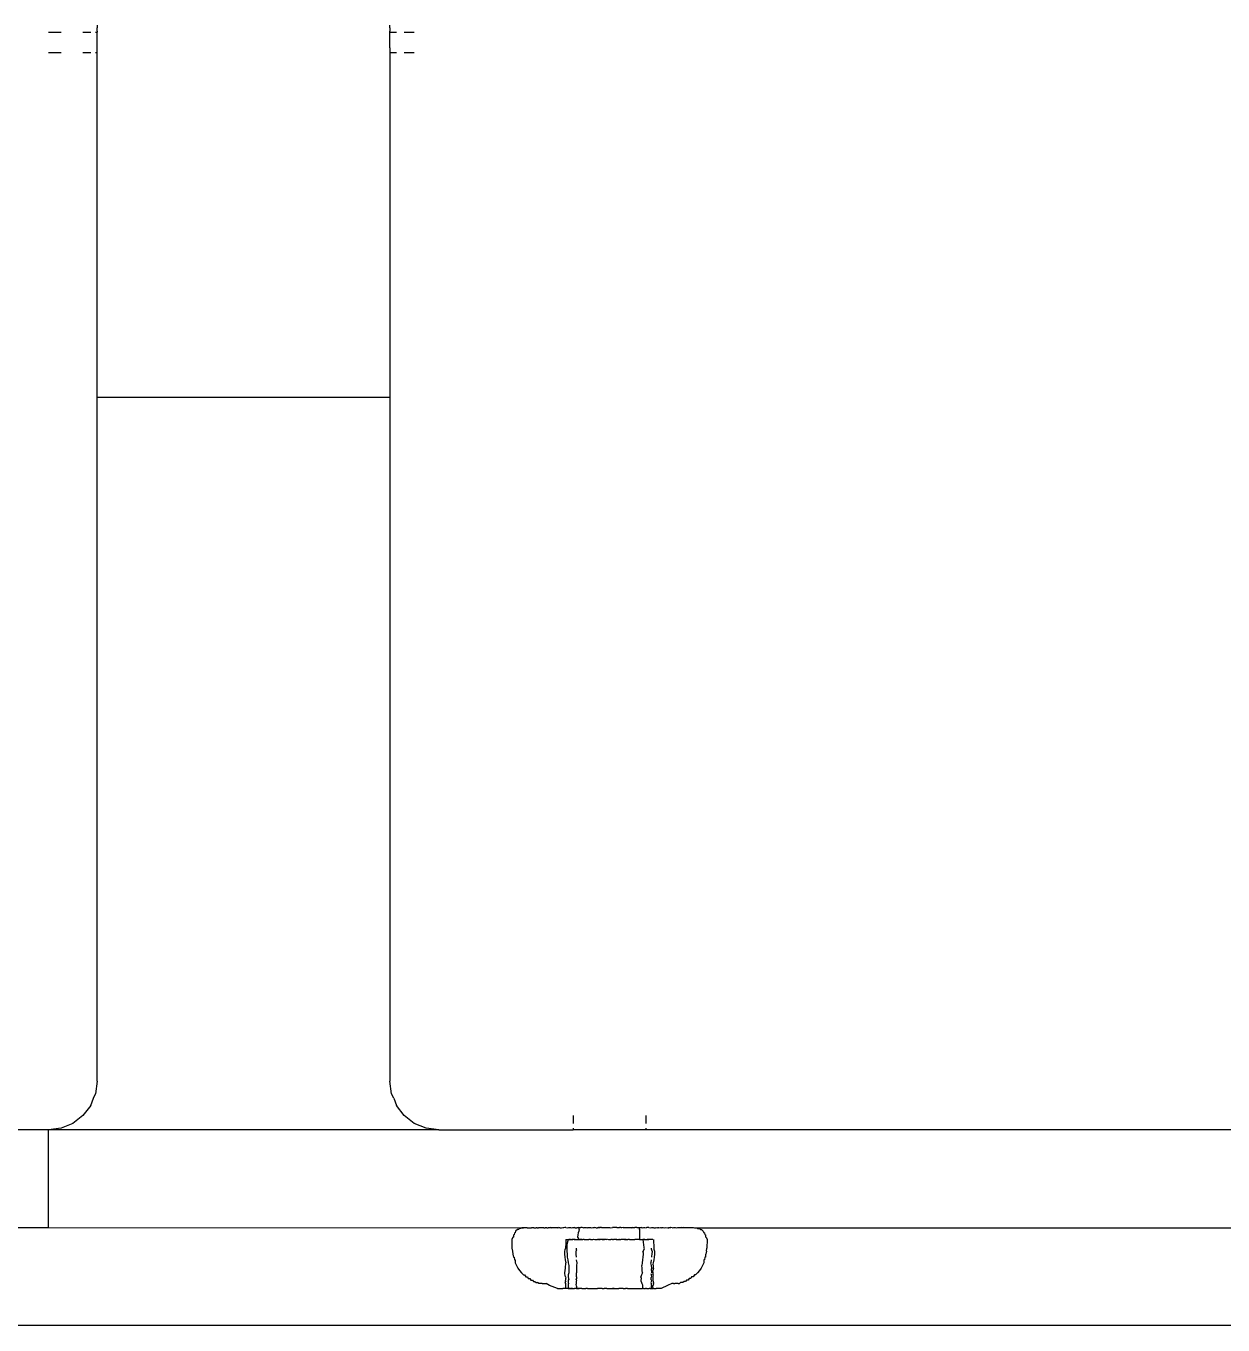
# Model space of a CAD drawing. Header units: millimetres. Extents: x 21 to 5427, y 20 to 4028.
# Drawn here: x 4615.2 to 4664.2, y 1620.3 to 1673.5 of the extents above; entities that cross this region are included whole.
import ezdxf

# ---------------------------------------------------------------- set-up
doc = ezdxf.new("R2010")
doc.units = ezdxf.units.MM

msp = doc.modelspace()

# ---------------------------------------------------------------- linework, layer by layer
for p, q in [((4616.079, 1673.295), (4616.597, 1673.295)), ((4617.493, 1673.295), (4617.811, 1673.295)), ((4618.011, 1673.295), (4618.079, 1673.295)), ((4618.079, 1673.579), (4618.079, 1673.518)), ((4618.079, 1673.518), (4618.079, 1673.476)), ((4618.079, 1673.335), (4618.079, 1673.476)), ((4618.079, 1673.335), (4618.079, 1673.295)), ((4618.079, 1672.659), (4618.079, 1673.295)), ((4630.079, 1673.518), (4630.079, 1673.579)), ((4630.079, 1673.476), (4630.079, 1673.518)), ((4630.079, 1673.476), (4630.079, 1673.335)), ((4630.079, 1673.295), (4630.079, 1673.335)), ((4630.079, 1673.295), (4630.147, 1673.295)), ((4630.079, 1672.659), (4630.079, 1673.295)), ((4630.147, 1673.295), (4630.347, 1673.295)), ((4630.665, 1673.295), (4631.079, 1673.295)), ((4616.597, 1672.444), (4616.079, 1672.444)), ((4617.811, 1672.444), (4617.493, 1672.444)), ((4618.079, 1672.444), (4618.011, 1672.444)), ((4618.079, 1672.444), (4618.079, 1672.659)), ((4618.079, 1671.753), (4618.079, 1672.444)), ((4630.079, 1672.659), (4630.079, 1672.444)), ((4630.079, 1672.444), (4630.079, 1671.753)), ((4630.147, 1672.444), (4630.079, 1672.444)), ((4630.347, 1672.444), (4630.147, 1672.444)), ((4631.079, 1672.444), (4630.665, 1672.444)), ((4618.079, 1670.861), (4618.079, 1671.753)), ((4630.079, 1671.753), (4630.079, 1670.861)), ((4618.079, 1669.986), (4618.079, 1670.861)), ((4630.079, 1670.861), (4630.079, 1669.986)), ((4618.079, 1669.129), (4618.079, 1669.986)), ((4630.079, 1669.986), (4630.079, 1669.129)), ((4618.079, 1668.294), (4618.079, 1669.129)), ((4630.079, 1669.129), (4630.079, 1668.294)), ((4618.079, 1667.481), (4618.079, 1668.294)), ((4630.079, 1668.294), (4630.079, 1667.481)), ((4618.079, 1666.693), (4618.079, 1667.481)), ((4630.079, 1667.481), (4630.079, 1666.693)), ((4618.079, 1665.931), (4618.079, 1666.693)), ((4630.079, 1666.693), (4630.079, 1665.931)), ((4618.079, 1665.197), (4618.079, 1665.931)), ((4630.079, 1665.931), (4630.079, 1665.197)), ((4618.079, 1664.492), (4618.079, 1665.197)), ((4630.079, 1665.197), (4630.079, 1664.492)), ((4618.079, 1663.819), (4618.079, 1664.492)), ((4630.079, 1664.492), (4630.079, 1663.819)), ((4618.079, 1663.179), (4618.079, 1663.819)), ((4630.079, 1663.819), (4630.079, 1663.179)), ((4618.079, 1662.573), (4618.079, 1663.179)), ((4630.079, 1663.179), (4630.079, 1662.573)), ((4618.079, 1662.002), (4618.079, 1662.573)), ((4630.079, 1662.573), (4630.079, 1662.002)), ((4618.079, 1661.469), (4618.079, 1662.002)), ((4630.079, 1662.002), (4630.079, 1661.469)), ((4618.079, 1660.973), (4618.079, 1661.469)), ((4630.079, 1661.469), (4630.079, 1660.973)), ((4618.079, 1660.517), (4618.079, 1660.973)), ((4618.079, 1660.101), (4618.079, 1660.517)), ((4630.079, 1660.973), (4630.079, 1660.517)), ((4630.079, 1660.517), (4630.079, 1660.101)), ((4618.079, 1659.727), (4618.079, 1660.101)), ((4630.079, 1660.101), (4630.079, 1659.727)), ((4618.079, 1659.394), (4618.079, 1659.727)), ((4630.079, 1659.727), (4630.079, 1659.394)), ((4618.079, 1659.104), (4618.079, 1659.394)), ((4618.079, 1658.858), (4618.079, 1659.104)), ((4630.079, 1659.394), (4630.079, 1659.104)), ((4630.079, 1659.104), (4630.079, 1658.858)), ((4618.079, 1658.655), (4618.079, 1658.858)), ((4618.079, 1658.498), (4618.079, 1658.655)), ((4618.079, 1658.385), (4618.079, 1658.498)), ((4618.079, 1658.317), (4618.079, 1658.385)), ((4630.079, 1658.858), (4630.079, 1658.655)), ((4630.079, 1658.655), (4630.079, 1658.498)), ((4630.079, 1658.498), (4630.079, 1658.385)), ((4630.079, 1658.385), (4630.079, 1658.317)), ((4630.079, 1658.317), (4618.079, 1658.317)), ((4618.079, 1630.294), (4618.079, 1658.317)), ((4630.079, 1658.317), (4630.079, 1630.294)), ((4618.079, 1630.294), (4618.011, 1629.776)), ((4630.147, 1629.776), (4630.079, 1630.294)), ((4617.811, 1629.294), (4617.927, 1629.587)), ((4617.927, 1629.587), (4618.011, 1629.776)), ((4630.232, 1629.587), (4630.147, 1629.776)), ((4630.232, 1629.587), (4630.347, 1629.294)), ((4617.811, 1629.294), (4617.493, 1628.88)), ((4630.665, 1628.88), (4630.347, 1629.294)), ((4617.079, 1628.562), (4616.597, 1628.362)), ((4617.493, 1628.88), (4617.079, 1628.562)), ((4631.079, 1628.562), (4630.665, 1628.88)), ((4631.562, 1628.362), (4631.079, 1628.562)), ((4637.589, 1628.88), (4637.589, 1628.562)), ((4640.57, 1628.88), (4640.57, 1628.562)), ((4616.079, 1628.294), (4590.57, 1628.294)), ((4616.597, 1628.362), (4616.079, 1628.294)), ((4616.079, 1624.294), (4616.079, 1628.294)), ((4632.079, 1628.294), (4616.079, 1628.294)), ((4632.079, 1628.294), (4631.562, 1628.362)), ((4632.079, 1628.294), (4637.589, 1628.294)), ((4637.589, 1628.362), (4637.589, 1628.294)), ((4637.622, 1628.294), (4637.589, 1628.294)), ((4637.677, 1628.294), (4637.622, 1628.294)), ((4637.755, 1628.294), (4637.677, 1628.294)), ((4637.854, 1628.294), (4637.755, 1628.294)), ((4637.972, 1628.294), (4637.854, 1628.294)), ((4638, 1628.294), (4637.972, 1628.294)), ((4638.108, 1628.294), (4638, 1628.294)), ((4638.138, 1628.294), (4638.108, 1628.294)), ((4638.259, 1628.294), (4638.138, 1628.294)), ((4638.292, 1628.294), (4638.259, 1628.294)), ((4638.423, 1628.294), (4638.292, 1628.294)), ((4638.459, 1628.294), (4638.423, 1628.294)), ((4638.597, 1628.294), (4638.459, 1628.294)), ((4638.635, 1628.294), (4638.597, 1628.294)), ((4638.779, 1628.294), (4638.635, 1628.294)), ((4638.818, 1628.294), (4638.779, 1628.294)), ((4638.965, 1628.294), (4638.818, 1628.294)), ((4639.005, 1628.294), (4638.965, 1628.294)), ((4639.154, 1628.294), (4639.005, 1628.294)), ((4639.193, 1628.294), (4639.154, 1628.294)), ((4639.341, 1628.294), (4639.193, 1628.294)), ((4639.38, 1628.294), (4639.341, 1628.294)), ((4639.524, 1628.294), (4639.38, 1628.294)), ((4639.562, 1628.294), (4639.524, 1628.294)), ((4639.7, 1628.294), (4639.562, 1628.294)), ((4639.736, 1628.294), (4639.7, 1628.294)), ((4639.866, 1628.294), (4639.736, 1628.294)), ((4639.9, 1628.294), (4639.866, 1628.294)), ((4640.02, 1628.294), (4639.9, 1628.294)), ((4640.051, 1628.294), (4640.02, 1628.294)), ((4640.159, 1628.294), (4640.051, 1628.294)), ((4640.186, 1628.294), (4640.159, 1628.294)), ((4640.304, 1628.294), (4640.186, 1628.294)), ((4640.403, 1628.294), (4640.304, 1628.294)), ((4640.481, 1628.294), (4640.403, 1628.294)), ((4640.537, 1628.294), (4640.481, 1628.294)), ((4640.57, 1628.294), (4640.537, 1628.294)), ((4640.57, 1628.362), (4640.57, 1628.294)), ((4666.079, 1628.294), (4640.57, 1628.294)), ((4599.079, 1624.294), (4616.079, 1624.294)), ((4616.079, 1624.294), (4635.488, 1624.284)), ((4635.394, 1624.256), (4635.348, 1624.21)), ((4635.434, 1624.256), (4635.394, 1624.256)), ((4635.488, 1624.284), (4635.434, 1624.256)), ((4635.488, 1624.284), (4635.558, 1624.284)), ((4635.526, 1624.284), (4635.488, 1624.284)), ((4635.558, 1624.284), (4635.526, 1624.284)), ((4635.599, 1624.284), (4635.526, 1624.284)), ((4635.599, 1624.284), (4635.558, 1624.284)), ((4635.648, 1624.284), (4635.599, 1624.284)), ((4635.705, 1624.284), (4635.648, 1624.284)), ((4635.705, 1624.284), (4635.742, 1624.284)), ((4635.742, 1624.284), (4635.811, 1624.284)), ((4635.742, 1624.284), (4635.77, 1624.284)), ((4635.77, 1624.284), (4635.811, 1624.284)), ((4635.811, 1624.284), (4635.843, 1624.284)), ((4635.843, 1624.284), (4635.889, 1624.284)), ((4635.924, 1624.284), (4635.889, 1624.284)), ((4635.975, 1624.284), (4635.924, 1624.284)), ((4635.975, 1624.284), (4636.013, 1624.284)), ((4636.013, 1624.284), (4636.068, 1624.284)), ((4636.109, 1624.284), (4636.068, 1624.284)), ((4636.109, 1624.284), (4636.168, 1624.284)), ((4636.212, 1624.284), (4636.168, 1624.284)), ((4636.275, 1624.284), (4636.212, 1624.284)), ((4636.389, 1624.284), (4636.275, 1624.284)), ((4636.389, 1624.284), (4636.439, 1624.284)), ((4636.509, 1624.284), (4636.439, 1624.284)), ((4636.509, 1624.284), (4636.562, 1624.284)), ((4636.636, 1624.284), (4636.562, 1624.284)), ((4636.664, 1624.294), (4636.636, 1624.284)), ((4636.691, 1624.284), (4636.636, 1624.284)), ((4636.664, 1624.294), (4636.691, 1624.284)), ((4636.768, 1624.284), (4636.691, 1624.284)), ((4636.826, 1624.284), (4636.768, 1624.284)), ((4636.906, 1624.284), (4636.826, 1624.284)), ((4636.966, 1624.284), (4636.906, 1624.284)), ((4636.966, 1624.284), (4637, 1624.294)), ((4637.05, 1624.284), (4637, 1624.294)), ((4637.05, 1624.284), (4637.112, 1624.284)), ((4637.112, 1624.284), (4637.165, 1624.294)), ((4637.165, 1624.294), (4637.198, 1624.284)), ((4637.243, 1624.294), (4637.198, 1624.284)), ((4637.289, 1624.294), (4637.243, 1624.294)), ((4637.289, 1624.294), (4637.351, 1624.284)), ((4637.351, 1624.284), (4637.404, 1624.294)), ((4637.404, 1624.294), (4637.475, 1624.294)), ((4637.475, 1624.294), (4637.508, 1624.284)), ((4637.508, 1624.284), (4637.566, 1624.294)), ((4637.566, 1624.294), (4637.596, 1624.291)), ((4637.596, 1624.291), (4637.631, 1624.294)), ((4637.596, 1624.291), (4637.668, 1624.284)), ((4637.668, 1624.284), (4637.631, 1624.294)), ((4637.668, 1624.284), (4637.737, 1624.284)), ((4637.737, 1624.284), (4637.766, 1624.294)), ((4637.805, 1624.288), (4637.737, 1624.284)), ((4637.766, 1624.294), (4637.805, 1624.288)), ((4637.805, 1624.288), (4637.832, 1624.284)), ((4637.903, 1624.294), (4637.832, 1624.284)), ((4637.832, 1624.284), (4637.864, 1624.294)), ((4637.843, 1624.21), (4637.832, 1624.284)), ((4637.864, 1624.294), (4637.903, 1624.294)), ((4637.958, 1624.294), (4637.903, 1624.294)), ((4637.999, 1624.284), (4637.958, 1624.294)), ((4637.999, 1624.284), (4638.042, 1624.294)), ((4638.042, 1624.294), (4638.094, 1624.294)), ((4638.094, 1624.294), (4638.169, 1624.284)), ((4638.094, 1624.294), (4638.122, 1624.294)), ((4638.122, 1624.294), (4638.169, 1624.284)), ((4638.169, 1624.284), (4638.194, 1624.294)), ((4638.169, 1624.284), (4638.235, 1624.294)), ((4638.194, 1624.294), (4638.235, 1624.294)), ((4638.235, 1624.294), (4638.299, 1624.294)), ((4638.299, 1624.294), (4638.341, 1624.284)), ((4638.341, 1624.284), (4638.396, 1624.294)), ((4638.396, 1624.294), (4638.431, 1624.291)), ((4638.431, 1624.291), (4638.469, 1624.294)), ((4638.515, 1624.284), (4638.469, 1624.294)), ((4638.515, 1624.284), (4638.588, 1624.284)), ((4638.614, 1624.294), (4638.588, 1624.284)), ((4638.641, 1624.291), (4638.588, 1624.284)), ((4638.614, 1624.294), (4638.641, 1624.291)), ((4638.641, 1624.291), (4638.703, 1624.294)), ((4638.667, 1624.294), (4638.641, 1624.291)), ((4638.667, 1624.294), (4638.703, 1624.294)), ((4638.759, 1624.294), (4638.703, 1624.294)), ((4638.759, 1624.294), (4638.869, 1624.294)), ((4638.869, 1624.294), (4638.96, 1624.294)), ((4638.96, 1624.294), (4639.039, 1624.294)), ((4639.039, 1624.294), (4639.085, 1624.294)), ((4639.085, 1624.294), (4639.116, 1624.284)), ((4639.116, 1624.284), (4639.209, 1624.294)), ((4639.288, 1624.294), (4639.209, 1624.294)), ((4639.377, 1624.294), (4639.288, 1624.294)), ((4639.377, 1624.294), (4639.455, 1624.294)), ((4639.455, 1624.294), (4639.491, 1624.294)), ((4639.54, 1624.294), (4639.491, 1624.294)), ((4639.54, 1624.294), (4639.57, 1624.284)), ((4639.636, 1624.294), (4639.57, 1624.284)), ((4639.636, 1624.294), (4639.694, 1624.294)), ((4639.694, 1624.294), (4639.763, 1624.294)), ((4639.763, 1624.294), (4639.836, 1624.294)), ((4639.836, 1624.294), (4639.899, 1624.294)), ((4639.899, 1624.294), (4639.965, 1624.294)), ((4639.965, 1624.294), (4639.989, 1624.284)), ((4639.989, 1624.284), (4640.045, 1624.294)), ((4640.02, 1624.294), (4639.989, 1624.284)), ((4640.02, 1624.294), (4640.077, 1624.294)), ((4640.045, 1624.294), (4640.077, 1624.294)), ((4640.077, 1624.294), (4640.123, 1624.294)), ((4640.17, 1624.294), (4640.123, 1624.294)), ((4640.207, 1624.294), (4640.17, 1624.294)), ((4640.207, 1624.294), (4640.27, 1624.294)), ((4640.27, 1624.294), (4640.343, 1624.294)), ((4640.27, 1624.294), (4640.311, 1624.294)), ((4640.311, 1624.294), (4640.287, 1624.256)), ((4640.287, 1624.256), (4640.315, 1624.21)), ((4640.311, 1624.294), (4640.343, 1624.294)), ((4640.343, 1624.294), (4640.393, 1624.294)), ((4640.422, 1624.284), (4640.393, 1624.294)), ((4640.422, 1624.284), (4640.478, 1624.294)), ((4640.478, 1624.294), (4640.528, 1624.294)), ((4640.528, 1624.294), (4640.584, 1624.284)), ((4640.611, 1624.294), (4640.584, 1624.284)), ((4640.66, 1624.294), (4640.611, 1624.294)), ((4640.688, 1624.294), (4640.66, 1624.294)), ((4640.688, 1624.294), (4640.742, 1624.284)), ((4640.742, 1624.284), (4640.804, 1624.294)), ((4640.804, 1624.294), (4640.831, 1624.291)), ((4640.831, 1624.291), (4640.869, 1624.294)), ((4640.831, 1624.291), (4640.897, 1624.284)), ((4640.869, 1624.294), (4640.897, 1624.284)), ((4640.897, 1624.284), (4640.961, 1624.284)), ((4640.961, 1624.284), (4640.994, 1624.294)), ((4640.994, 1624.294), (4641.047, 1624.284)), ((4641.109, 1624.284), (4641.047, 1624.284)), ((4641.109, 1624.284), (4641.158, 1624.294)), ((4641.158, 1624.294), (4641.192, 1624.284)), ((4641.192, 1624.284), (4641.232, 1624.294)), ((4641.232, 1624.294), (4641.274, 1624.294)), ((4641.274, 1624.294), (4641.333, 1624.284)), ((4641.333, 1624.284), (4641.387, 1624.294)), ((4641.387, 1624.294), (4641.468, 1624.284)), ((4641.468, 1624.284), (4641.495, 1624.294)), ((4641.468, 1624.284), (4641.523, 1624.284)), ((4641.495, 1624.294), (4641.523, 1624.284)), ((4641.561, 1624.294), (4641.523, 1624.284)), ((4641.561, 1624.294), (4641.599, 1624.294)), ((4641.649, 1624.284), (4641.599, 1624.294)), ((4641.649, 1624.284), (4641.698, 1624.294)), ((4641.698, 1624.294), (4641.759, 1624.294)), ((4641.759, 1624.294), (4641.793, 1624.294)), ((4641.793, 1624.294), (4641.836, 1624.284)), ((4641.836, 1624.284), (4641.883, 1624.294)), ((4641.883, 1624.294), (4641.969, 1624.294)), ((4641.969, 1624.294), (4642.02, 1624.294)), ((4642.02, 1624.294), (4642.049, 1624.294)), ((4642.091, 1624.284), (4642.02, 1624.294)), ((4642.049, 1624.294), (4642.124, 1624.294)), ((4642.124, 1624.294), (4642.091, 1624.284)), ((4642.124, 1624.294), (4642.193, 1624.294)), ((4642.193, 1624.294), (4642.258, 1624.294)), ((4642.258, 1624.294), (4642.316, 1624.294)), ((4642.316, 1624.294), (4642.369, 1624.294)), ((4642.369, 1624.294), (4642.416, 1624.294)), ((4642.416, 1624.294), (4642.458, 1624.294)), ((4642.458, 1624.294), (4642.493, 1624.294)), ((4642.493, 1624.294), (4642.522, 1624.294)), ((4642.493, 1624.294), (4642.56, 1624.284)), ((4642.56, 1624.284), (4642.6, 1624.284)), ((4642.6, 1624.284), (4642.632, 1624.284)), ((4642.6, 1624.284), (4642.67, 1624.284)), ((4642.632, 1624.284), (4642.67, 1624.284)), ((4642.67, 1624.284), (4642.692, 1624.256)), ((4642.67, 1624.284), (4685.488, 1624.284)), ((4642.692, 1624.256), (4642.764, 1624.256)), ((4642.764, 1624.256), (4642.81, 1624.21)), ((4635.083, 1623.794), (4635.08, 1623.442)), ((4635.112, 1623.892), (4635.083, 1623.794)), ((4635.112, 1623.892), (4635.138, 1623.892)), ((4635.141, 1623.985), (4635.138, 1623.892)), ((4635.141, 1623.985), (4635.166, 1623.985)), ((4635.187, 1624.072), (4635.166, 1623.985)), ((4635.187, 1624.072), (4635.212, 1624.072)), ((4635.233, 1624.148), (4635.212, 1624.072)), ((4635.308, 1624.21), (4635.233, 1624.148)), ((4635.348, 1624.21), (4635.308, 1624.21)), ((4637.292, 1623.794), (4637.328, 1623.794)), ((4637.292, 1623.794), (4637.292, 1623.667)), ((4637.328, 1623.794), (4637.381, 1623.794)), ((4637.381, 1623.794), (4637.328, 1623.595)), ((4637.381, 1623.794), (4637.449, 1623.794)), ((4637.381, 1623.794), (4637.412, 1623.794)), ((4637.486, 1623.794), (4637.412, 1623.794)), ((4637.412, 1623.794), (4637.449, 1623.794)), ((4637.449, 1623.794), (4637.486, 1623.794)), ((4637.486, 1623.794), (4637.536, 1623.794)), ((4637.602, 1623.794), (4637.536, 1623.794)), ((4637.536, 1623.794), (4637.574, 1623.794)), ((4637.629, 1623.794), (4637.574, 1623.794)), ((4637.672, 1623.794), (4637.602, 1623.794)), ((4637.629, 1623.794), (4637.672, 1623.794)), ((4637.672, 1623.794), (4637.766, 1623.794)), ((4637.766, 1623.794), (4637.81, 1623.794)), ((4637.783, 1623.985), (4637.774, 1623.892)), ((4637.774, 1623.892), (4637.79, 1623.848)), ((4637.798, 1624.072), (4637.783, 1623.985)), ((4637.79, 1623.848), (4637.81, 1623.794)), ((4637.819, 1624.148), (4637.798, 1624.072)), ((4637.81, 1623.794), (4637.873, 1623.794)), ((4637.843, 1624.21), (4637.819, 1624.148)), ((4637.873, 1623.794), (4637.836, 1623.794)), ((4637.949, 1623.794), (4637.873, 1623.794)), ((4637.873, 1623.794), (4637.905, 1623.794)), ((4637.905, 1623.794), (4637.949, 1623.794)), ((4637.949, 1623.794), (4637.989, 1623.794)), ((4638.045, 1623.794), (4637.989, 1623.794)), ((4638.045, 1623.794), (4638.09, 1623.794)), ((4638.09, 1623.794), (4638.139, 1623.794)), ((4638.139, 1623.794), (4638.187, 1623.794)), ((4638.187, 1623.794), (4638.232, 1623.794)), ((4638.302, 1623.794), (4638.232, 1623.794)), ((4638.302, 1623.794), (4638.396, 1623.794)), ((4638.396, 1623.794), (4638.427, 1623.816)), ((4638.427, 1623.816), (4638.474, 1623.794)), ((4638.474, 1623.794), (4638.544, 1623.794)), ((4638.544, 1623.794), (4638.585, 1623.794)), ((4638.634, 1623.794), (4638.585, 1623.794)), ((4638.634, 1623.794), (4638.67, 1623.794)), ((4638.703, 1623.794), (4638.634, 1623.794)), ((4638.67, 1623.794), (4638.703, 1623.794)), ((4638.748, 1623.794), (4638.703, 1623.794)), ((4638.782, 1623.794), (4638.748, 1623.794)), ((4638.782, 1623.794), (4638.81, 1623.794)), ((4638.838, 1623.794), (4638.782, 1623.794)), ((4638.81, 1623.794), (4638.869, 1623.794)), ((4638.91, 1623.794), (4638.838, 1623.794)), ((4638.91, 1623.794), (4638.869, 1623.794)), ((4638.956, 1623.794), (4638.91, 1623.794)), ((4638.956, 1623.794), (4638.994, 1623.816)), ((4638.994, 1623.816), (4639.039, 1623.794)), ((4639.039, 1623.794), (4639.102, 1623.794)), ((4639.102, 1623.794), (4639.142, 1623.794)), ((4639.209, 1623.794), (4639.142, 1623.794)), ((4639.209, 1623.794), (4639.248, 1623.794)), ((4639.322, 1623.794), (4639.248, 1623.794)), ((4639.289, 1623.794), (4639.248, 1623.794)), ((4639.348, 1623.794), (4639.289, 1623.794)), ((4639.377, 1623.794), (4639.322, 1623.794)), ((4639.348, 1623.794), (4639.322, 1623.794)), ((4639.348, 1623.794), (4639.377, 1623.794)), ((4639.377, 1623.794), (4639.41, 1623.794)), ((4639.41, 1623.794), (4639.468, 1623.794)), ((4639.468, 1623.794), (4639.54, 1623.794)), ((4639.494, 1623.794), (4639.468, 1623.794)), ((4639.494, 1623.794), (4639.54, 1623.794)), ((4639.608, 1623.794), (4639.54, 1623.794)), ((4639.639, 1623.794), (4639.608, 1623.794)), ((4639.694, 1623.794), (4639.639, 1623.794)), ((4639.694, 1623.794), (4639.763, 1623.794)), ((4639.734, 1623.794), (4639.694, 1623.794)), ((4639.763, 1623.794), (4639.734, 1623.794)), ((4639.763, 1623.794), (4639.836, 1623.794)), ((4639.899, 1623.794), (4639.836, 1623.794)), ((4639.899, 1623.794), (4639.965, 1623.794)), ((4639.965, 1623.794), (4640.02, 1623.794)), ((4640.02, 1623.794), (4640.077, 1623.794)), ((4640.077, 1623.794), (4640.123, 1623.794)), ((4640.17, 1623.794), (4640.123, 1623.794)), ((4640.243, 1623.794), (4640.17, 1623.794)), ((4640.207, 1623.794), (4640.17, 1623.794)), ((4640.27, 1623.794), (4640.207, 1623.794)), ((4640.27, 1623.794), (4640.243, 1623.794)), ((4640.311, 1623.794), (4640.27, 1623.794)), ((4640.315, 1624.21), (4640.311, 1624.148)), ((4640.311, 1624.148), (4640.311, 1624.072)), ((4640.311, 1624.072), (4640.311, 1623.985)), ((4640.311, 1623.985), (4640.311, 1623.892)), ((4640.311, 1623.892), (4640.311, 1623.794)), ((4640.311, 1623.794), (4640.349, 1623.794)), ((4640.349, 1623.794), (4640.393, 1623.794)), ((4640.393, 1623.794), (4640.444, 1623.794)), ((4640.487, 1623.794), (4640.444, 1623.794)), ((4640.444, 1623.794), (4640.484, 1623.472)), ((4640.487, 1623.794), (4640.557, 1623.794)), ((4640.53, 1623.794), (4640.487, 1623.794)), ((4640.53, 1623.794), (4640.585, 1623.794)), ((4640.53, 1623.794), (4640.557, 1623.794)), ((4640.557, 1623.794), (4640.622, 1623.794)), ((4640.585, 1623.794), (4640.622, 1623.794)), ((4640.622, 1623.794), (4640.665, 1623.794)), ((4640.692, 1623.794), (4640.622, 1623.794)), ((4640.665, 1623.794), (4640.692, 1623.794)), ((4640.756, 1623.794), (4640.692, 1623.794)), ((4640.798, 1623.794), (4640.756, 1623.794)), ((4640.86, 1623.794), (4640.798, 1623.794)), ((4640.888, 1623.794), (4640.892, 1623.442)), ((4642.81, 1624.21), (4642.85, 1624.21)), ((4642.85, 1624.21), (4642.926, 1624.148)), ((4642.926, 1624.148), (4642.946, 1624.072)), ((4642.972, 1624.072), (4642.946, 1624.072)), ((4642.972, 1624.072), (4642.992, 1623.985)), ((4643.018, 1623.985), (4642.992, 1623.985)), ((4643.018, 1623.985), (4643.02, 1623.892)), ((4643.046, 1623.892), (4643.02, 1623.892)), ((4643.046, 1623.892), (4643.079, 1623.794)), ((4643.079, 1623.794), (4643.067, 1623.442)), ((4635.08, 1623.442), (4635.108, 1623.319)), ((4635.108, 1623.319), (4635.123, 1623.198)), ((4635.123, 1623.198), (4635.147, 1623.078)), ((4637.251, 1623.374), (4637.233, 1623.319)), ((4637.233, 1623.319), (4637.24, 1623.198)), ((4637.24, 1623.198), (4637.251, 1623.078)), ((4637.273, 1623.442), (4637.251, 1623.374)), ((4637.292, 1623.667), (4637.273, 1623.442)), ((4637.328, 1623.595), (4637.328, 1623.442)), ((4637.328, 1623.442), (4637.328, 1623.388)), ((4637.328, 1623.388), (4637.334, 1623.319)), ((4637.334, 1623.319), (4637.34, 1623.198)), ((4637.34, 1623.198), (4637.351, 1623.078)), ((4637.695, 1623.319), (4637.713, 1623.34)), ((4637.695, 1623.319), (4637.7, 1623.198)), ((4637.7, 1623.198), (4637.708, 1623.078)), ((4637.735, 1623.364), (4637.713, 1623.34)), ((4637.715, 1623.442), (4637.714, 1623.389)), ((4637.714, 1623.389), (4637.735, 1623.364)), ((4640.464, 1623.319), (4640.44, 1623.283)), ((4640.44, 1623.283), (4640.462, 1623.268)), ((4640.459, 1623.198), (4640.45, 1623.078)), ((4640.462, 1623.268), (4640.459, 1623.198)), ((4640.464, 1623.319), (4640.514, 1623.412)), ((4640.484, 1623.472), (4640.496, 1623.442)), ((4640.514, 1623.412), (4640.496, 1623.442)), ((4640.805, 1623.41), (4640.798, 1623.442)), ((4640.818, 1623.198), (4640.803, 1623.115)), ((4640.825, 1623.319), (4640.805, 1623.41)), ((4640.825, 1623.319), (4640.818, 1623.198)), ((4640.892, 1623.442), (4640.901, 1623.409)), ((4640.901, 1623.409), (4640.926, 1623.319)), ((4640.919, 1623.198), (4640.908, 1623.078)), ((4640.926, 1623.319), (4640.919, 1623.198)), ((4643.036, 1623.198), (4643.01, 1623.198)), ((4643.01, 1623.198), (4643.011, 1623.078)), ((4643.051, 1623.319), (4643.036, 1623.198)), ((4643.051, 1623.319), (4643.067, 1623.442)), ((4635.147, 1623.078), (4635.173, 1623.078)), ((4635.173, 1623.078), (4635.182, 1622.961)), ((4635.182, 1622.961), (4635.207, 1622.961)), ((4635.207, 1622.961), (4635.209, 1622.846)), ((4635.209, 1622.846), (4635.262, 1622.736)), ((4635.262, 1622.736), (4635.324, 1622.63)), ((4637.251, 1623.078), (4637.267, 1622.961)), ((4637.267, 1622.961), (4637.287, 1622.846)), ((4637.272, 1622.63), (4637.287, 1622.846)), ((4637.351, 1623.078), (4637.366, 1622.961)), ((4637.366, 1622.961), (4637.386, 1622.846)), ((4637.386, 1622.846), (4637.409, 1622.736)), ((4637.409, 1622.736), (4637.412, 1622.53)), ((4637.72, 1622.961), (4637.736, 1622.846)), ((4637.736, 1622.846), (4637.725, 1622.736)), ((4637.725, 1622.736), (4637.727, 1622.63)), ((4640.423, 1622.846), (4640.405, 1622.736)), ((4640.414, 1622.63), (4640.405, 1622.736)), ((4640.438, 1622.961), (4640.423, 1622.846)), ((4640.45, 1623.078), (4640.438, 1622.961)), ((4640.792, 1622.961), (4640.773, 1622.846)), ((4640.802, 1622.736), (4640.773, 1622.846)), ((4640.818, 1622.63), (4640.802, 1622.736)), ((4640.803, 1623.115), (4640.807, 1623.078)), ((4640.871, 1622.846), (4640.858, 1622.786)), ((4640.885, 1622.736), (4640.858, 1622.786)), ((4640.892, 1622.961), (4640.871, 1622.846)), ((4640.887, 1622.63), (4640.885, 1622.736)), ((4640.908, 1623.078), (4640.892, 1622.961)), ((4642.896, 1622.736), (4642.834, 1622.63)), ((4642.949, 1622.846), (4642.896, 1622.736)), ((4642.951, 1622.961), (4642.949, 1622.846)), ((4642.977, 1622.961), (4642.951, 1622.961)), ((4642.985, 1623.078), (4642.977, 1622.961)), ((4643.011, 1623.078), (4642.985, 1623.078)), ((4635.324, 1622.63), (4635.395, 1622.53)), ((4635.395, 1622.53), (4635.473, 1622.436)), ((4635.473, 1622.436), (4635.558, 1622.349)), ((4635.558, 1622.349), (4635.596, 1622.349)), ((4635.596, 1622.349), (4635.651, 1622.269)), ((4635.651, 1622.269), (4635.687, 1622.269)), ((4635.687, 1622.269), (4635.718, 1622.269)), ((4635.718, 1622.269), (4635.749, 1622.196)), ((4635.749, 1622.196), (4635.785, 1622.196)), ((4635.785, 1622.196), (4635.814, 1622.196)), ((4635.814, 1622.196), (4635.854, 1622.132)), ((4635.854, 1622.132), (4635.888, 1622.132)), ((4635.888, 1622.132), (4635.917, 1622.132)), ((4635.917, 1622.132), (4635.963, 1622.077)), ((4637.254, 1622.436), (4637.272, 1622.63)), ((4637.269, 1622.292), (4637.254, 1622.436)), ((4637.269, 1622.292), (4637.283, 1622.269)), ((4637.283, 1622.269), (4637.292, 1622.22)), ((4637.283, 1622.109), (4637.287, 1622.159)), ((4637.287, 1622.159), (4637.292, 1622.22)), ((4637.385, 1622.349), (4637.381, 1622.269)), ((4637.381, 1622.269), (4637.394, 1622.196)), ((4637.389, 1622.132), (4637.381, 1622.071)), ((4637.409, 1622.436), (4637.385, 1622.349)), ((4637.412, 1622.175), (4637.389, 1622.132)), ((4637.394, 1622.196), (4637.412, 1622.175)), ((4637.412, 1622.53), (4637.409, 1622.436)), ((4637.731, 1622.196), (4637.707, 1622.163)), ((4637.707, 1622.163), (4637.728, 1622.132)), ((4637.728, 1622.132), (4637.715, 1622.077)), ((4637.727, 1622.63), (4637.729, 1622.53)), ((4637.729, 1622.53), (4637.731, 1622.436)), ((4637.732, 1622.269), (4637.731, 1622.436)), ((4637.732, 1622.269), (4637.731, 1622.196)), ((4640.395, 1622.349), (4640.361, 1622.269)), ((4640.388, 1622.196), (4640.361, 1622.269)), ((4640.379, 1622.132), (4640.388, 1622.196)), ((4640.385, 1622.077), (4640.379, 1622.132)), ((4640.418, 1622.412), (4640.395, 1622.349)), ((4640.416, 1622.53), (4640.414, 1622.63)), ((4640.427, 1622.436), (4640.416, 1622.53)), ((4640.427, 1622.436), (4640.418, 1622.412)), ((4640.791, 1622.145), (4640.792, 1622.203)), ((4640.791, 1622.145), (4640.804, 1622.092)), ((4640.792, 1622.203), (4640.793, 1622.237)), ((4640.793, 1622.237), (4640.814, 1622.269)), ((4640.808, 1622.349), (4640.795, 1622.393)), ((4640.818, 1622.63), (4640.808, 1622.599)), ((4640.815, 1622.436), (4640.808, 1622.599)), ((4640.814, 1622.269), (4640.808, 1622.349)), ((4640.887, 1622.63), (4640.853, 1622.53)), ((4640.875, 1622.436), (4640.853, 1622.53)), ((4640.875, 1622.269), (4640.857, 1622.242)), ((4640.877, 1622.223), (4640.857, 1622.242)), ((4640.876, 1622.378), (4640.861, 1622.349)), ((4640.89, 1622.292), (4640.861, 1622.349)), ((4640.872, 1622.159), (4640.877, 1622.223)), ((4640.876, 1622.109), (4640.872, 1622.159)), ((4640.876, 1622.378), (4640.875, 1622.436)), ((4640.875, 1622.269), (4640.89, 1622.292)), ((4642.242, 1622.132), (4642.196, 1622.077)), ((4642.271, 1622.132), (4642.242, 1622.132)), ((4642.305, 1622.132), (4642.271, 1622.132)), ((4642.344, 1622.196), (4642.305, 1622.132)), ((4642.374, 1622.196), (4642.344, 1622.196)), ((4642.409, 1622.196), (4642.374, 1622.196)), ((4642.441, 1622.269), (4642.409, 1622.196)), ((4642.471, 1622.269), (4642.441, 1622.269)), ((4642.508, 1622.269), (4642.471, 1622.269)), ((4642.563, 1622.349), (4642.508, 1622.269)), ((4642.6, 1622.349), (4642.563, 1622.349)), ((4642.686, 1622.436), (4642.6, 1622.349)), ((4642.764, 1622.53), (4642.686, 1622.436)), ((4642.834, 1622.63), (4642.764, 1622.53)), ((4635.963, 1622.077), (4636.024, 1622.077)), ((4636.024, 1622.077), (4636.076, 1622.031)), ((4636.076, 1622.031), (4636.135, 1622.031)), ((4636.19, 1621.994), (4636.135, 1622.031)), ((4636.248, 1621.994), (4636.19, 1621.994)), ((4636.32, 1621.994), (4636.248, 1621.994)), ((4636.32, 1621.994), (4636.367, 1621.994)), ((4636.367, 1621.994), (4636.42, 1621.994)), ((4636.42, 1621.994), (4636.48, 1621.994)), ((4636.62, 1621.914), (4636.48, 1621.994)), ((4636.953, 1621.794), (4636.62, 1621.914)), ((4636.953, 1621.794), (4637.163, 1621.794)), ((4637.292, 1621.794), (4637.163, 1621.794)), ((4637.262, 1622.031), (4637.292, 1622.083)), ((4637.288, 1621.994), (4637.262, 1622.031)), ((4637.283, 1622.109), (4637.292, 1622.083)), ((4637.292, 1621.952), (4637.288, 1621.994)), ((4637.292, 1621.904), (4637.292, 1621.952)), ((4637.292, 1621.832), (4637.292, 1621.904)), ((4637.292, 1621.794), (4637.292, 1621.832)), ((4637.328, 1621.794), (4637.292, 1621.794)), ((4637.381, 1621.794), (4637.328, 1621.794)), ((4637.381, 1622.071), (4637.382, 1622.031)), ((4637.403, 1621.994), (4637.381, 1621.952)), ((4637.381, 1621.952), (4637.381, 1621.9)), ((4637.381, 1621.9), (4637.381, 1621.867)), ((4637.381, 1621.867), (4637.381, 1621.794)), ((4637.449, 1621.794), (4637.381, 1621.794)), ((4637.381, 1621.794), (4637.412, 1621.794)), ((4637.382, 1622.031), (4637.403, 1621.994)), ((4637.412, 1621.794), (4637.486, 1621.794)), ((4637.412, 1621.794), (4637.449, 1621.794)), ((4637.449, 1621.794), (4637.521, 1621.794)), ((4637.449, 1621.794), (4637.486, 1621.794)), ((4637.561, 1621.794), (4637.486, 1621.794)), ((4637.521, 1621.794), (4637.561, 1621.794)), ((4637.561, 1621.794), (4637.598, 1621.794)), ((4637.598, 1621.794), (4637.645, 1621.794)), ((4637.678, 1621.794), (4637.645, 1621.794)), ((4637.729, 1621.794), (4637.678, 1621.794)), ((4637.715, 1622.077), (4637.715, 1622.031)), ((4637.715, 1622.031), (4637.719, 1621.963)), ((4637.723, 1621.891), (4637.719, 1621.963)), ((4637.723, 1621.891), (4637.725, 1621.854)), ((4637.725, 1621.854), (4637.729, 1621.794)), ((4637.729, 1621.794), (4637.757, 1621.794)), ((4637.783, 1621.794), (4637.729, 1621.794)), ((4637.757, 1621.794), (4637.832, 1621.794)), ((4637.832, 1621.794), (4637.783, 1621.794)), ((4637.873, 1621.794), (4637.832, 1621.794)), ((4637.947, 1621.794), (4637.873, 1621.794)), ((4637.911, 1621.794), (4637.873, 1621.794)), ((4637.947, 1621.794), (4637.911, 1621.794)), ((4637.947, 1621.794), (4638.065, 1621.794)), ((4638.065, 1621.794), (4638.107, 1621.794)), ((4638.181, 1621.794), (4638.107, 1621.794)), ((4638.181, 1621.794), (4638.313, 1621.794)), ((4638.313, 1621.794), (4638.389, 1621.794)), ((4638.389, 1621.794), (4638.416, 1621.794)), ((4638.416, 1621.794), (4638.473, 1621.794)), ((4638.473, 1621.794), (4638.528, 1621.794)), ((4638.528, 1621.794), (4638.585, 1621.794)), ((4638.634, 1621.794), (4638.585, 1621.794)), ((4638.67, 1621.794), (4638.634, 1621.794)), ((4638.72, 1621.794), (4638.67, 1621.794)), ((4638.782, 1621.794), (4638.72, 1621.794)), ((4638.748, 1621.794), (4638.72, 1621.794)), ((4638.782, 1621.794), (4638.748, 1621.794)), ((4638.782, 1621.794), (4638.862, 1621.794)), ((4638.895, 1621.794), (4638.862, 1621.794)), ((4638.972, 1621.794), (4638.895, 1621.794)), ((4638.972, 1621.794), (4639.037, 1621.794)), ((4639.037, 1621.794), (4639.124, 1621.794)), ((4639.124, 1621.794), (4639.198, 1621.794)), ((4639.198, 1621.794), (4639.271, 1621.794)), ((4639.234, 1621.794), (4639.198, 1621.794)), ((4639.271, 1621.794), (4639.234, 1621.794)), ((4639.271, 1621.794), (4639.324, 1621.794)), ((4639.324, 1621.794), (4639.359, 1621.794)), ((4639.359, 1621.794), (4639.422, 1621.794)), ((4639.422, 1621.794), (4639.468, 1621.794)), ((4639.515, 1621.794), (4639.468, 1621.794)), ((4639.545, 1621.794), (4639.515, 1621.794)), ((4639.608, 1621.794), (4639.545, 1621.794)), ((4639.642, 1621.794), (4639.608, 1621.794)), ((4639.642, 1621.794), (4639.743, 1621.794)), ((4639.818, 1621.794), (4639.743, 1621.794)), ((4639.818, 1621.794), (4639.857, 1621.794)), ((4639.857, 1621.794), (4639.911, 1621.794)), ((4639.911, 1621.794), (4639.974, 1621.794)), ((4639.974, 1621.794), (4640.012, 1621.794)), ((4640.012, 1621.794), (4640.062, 1621.794)), ((4640.062, 1621.794), (4640.117, 1621.794)), ((4640.062, 1621.794), (4640.091, 1621.794)), ((4640.091, 1621.794), (4640.117, 1621.794)), ((4640.117, 1621.794), (4640.223, 1621.794)), ((4640.223, 1621.794), (4640.286, 1621.794)), ((4640.223, 1621.794), (4640.257, 1621.794)), ((4640.257, 1621.794), (4640.327, 1621.794)), ((4640.286, 1621.794), (4640.327, 1621.794)), ((4640.327, 1621.794), (4640.376, 1621.794)), ((4640.376, 1621.794), (4640.43, 1621.794)), ((4640.385, 1622.077), (4640.394, 1622.031)), ((4640.394, 1622.031), (4640.412, 1621.994)), ((4640.412, 1621.994), (4640.427, 1621.947)), ((4640.427, 1621.947), (4640.428, 1621.915)), ((4640.428, 1621.915), (4640.428, 1621.879)), ((4640.428, 1621.879), (4640.43, 1621.794)), ((4640.468, 1621.794), (4640.43, 1621.794)), ((4640.468, 1621.794), (4640.514, 1621.794)), ((4640.514, 1621.794), (4640.557, 1621.794)), ((4640.598, 1621.794), (4640.557, 1621.794)), ((4640.598, 1621.794), (4640.673, 1621.794)), ((4640.598, 1621.794), (4640.638, 1621.794)), ((4640.638, 1621.794), (4640.705, 1621.794)), ((4640.673, 1621.794), (4640.705, 1621.794)), ((4640.749, 1621.794), (4640.705, 1621.794)), ((4640.749, 1621.794), (4640.786, 1621.794)), ((4640.749, 1621.794), (4640.812, 1621.794)), ((4640.804, 1622.092), (4640.777, 1622.031)), ((4640.777, 1622.031), (4640.782, 1621.994)), ((4640.782, 1621.994), (4640.788, 1621.947)), ((4640.787, 1621.886), (4640.786, 1621.794)), ((4640.786, 1621.794), (4640.812, 1621.794)), ((4640.811, 1621.898), (4640.787, 1621.886)), ((4640.788, 1621.947), (4640.788, 1621.918)), ((4640.788, 1621.918), (4640.811, 1621.898)), ((4640.812, 1621.794), (4640.856, 1621.794)), ((4640.882, 1621.794), (4640.812, 1621.794)), ((4640.856, 1621.919), (4640.88, 1621.931)), ((4640.856, 1621.84), (4640.856, 1621.919)), ((4640.882, 1621.794), (4640.856, 1621.84)), ((4640.879, 1622.082), (4640.876, 1622.109)), ((4640.877, 1622.009), (4640.897, 1622.031)), ((4640.898, 1621.994), (4640.877, 1622.009)), ((4640.879, 1622.053), (4640.879, 1622.082)), ((4640.897, 1622.031), (4640.879, 1622.053)), ((4640.88, 1621.931), (4640.898, 1621.994)), ((4640.882, 1621.794), (4640.995, 1621.794)), ((4641.205, 1621.794), (4640.995, 1621.794)), ((4641.464, 1621.916), (4641.205, 1621.794)), ((4641.637, 1621.994), (4641.464, 1621.916)), ((4641.702, 1621.994), (4641.637, 1621.994)), ((4641.702, 1621.994), (4641.761, 1621.994)), ((4641.812, 1621.994), (4641.761, 1621.994)), ((4641.857, 1621.994), (4641.812, 1621.994)), ((4641.894, 1621.994), (4641.857, 1621.994)), ((4641.894, 1621.994), (4641.947, 1621.994)), ((4641.99, 1622.031), (4641.947, 1621.994)), ((4642.024, 1622.031), (4641.99, 1622.031)), ((4642.083, 1622.031), (4642.024, 1622.031)), ((4642.135, 1622.077), (4642.083, 1622.031)), ((4642.196, 1622.077), (4642.135, 1622.077)), ((4600.52, 1620.294), (4710.079, 1620.294))]:
    msp.add_line(p, q)

doc.saveas('drawing.dxf')
